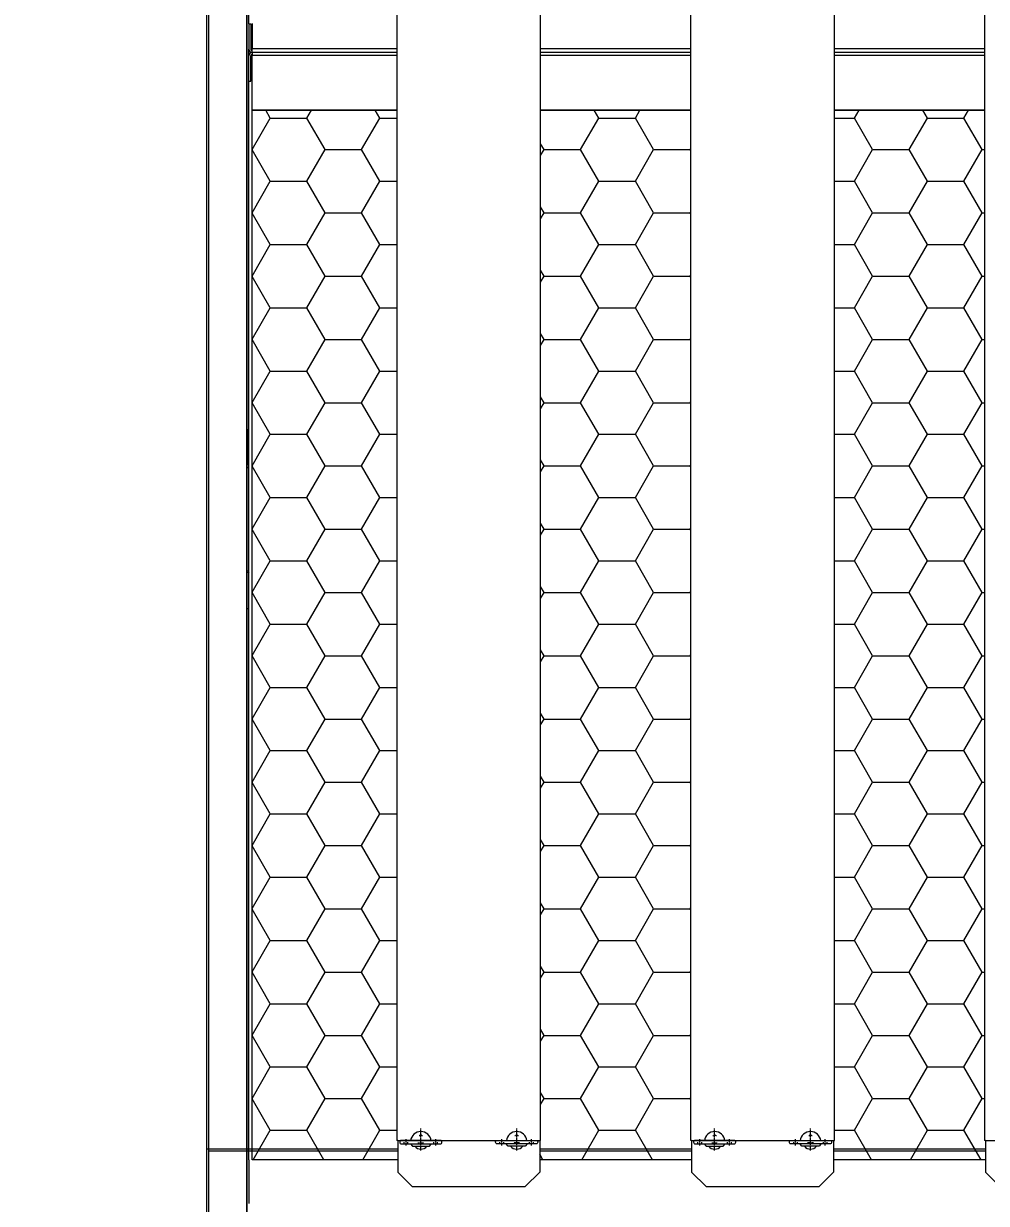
# Model space of a CAD drawing. Header units: millimetres. Extents: x -17070 to 40435, y -291348 to 29674.
# Drawn here: x 13823 to 14828, y 16967 to 18198 of the extents above; entities that cross this region are included whole.
import ezdxf

# ---------------------------------------------------------------- set-up
doc = ezdxf.new("R2010")
doc.units = ezdxf.units.MM
doc.linetypes.add('ACISOTGL', pattern=[3, 2, -1])
doc.linetypes.add('CENTER', pattern=[2, 1.25, -0.25, 0.25, -0.25])
for name, color, linetype, lineweight in [('AM_0', 7, 'Continuous', 50), ('AM_3', 6, 'ACISOTGL', 9), ('AM_7', 4, 'CENTER', 9)]:
    doc.layers.add(name, color=color, linetype=linetype, lineweight=lineweight)
doc.styles.get("Standard").update_dxf_attribs({"font": 'arial.ttf'})
doc.dimstyles.new('1.40', dxfattribs={"dimscale": 20, "dimtxt": 1.5, "dimasz": 1, "dimexe": 0.5, "dimexo": 0.5, "dimgap": 0.5, "dimtad": 1, "dimdec": 0, "dimzin": 0, "dimdsep": 46, "dimtxsty": 'Standard', "dimcen": 0, "dimclrd": 2, "dimclre": 2, "dimclrt": 3, "dimadec": 0, "dimazin": 0, "dimtfac": 1, "dimtdec": 0, "dimtmove": 0, "dimatfit": 0, "dimfxl": 1, "dimtolj": 1, "dimtzin": 0, "dimlwd": -1, "dimlwe": -1, "dimarcsym": 0})

# ---------------------------------------------------------------- blocks, each defined once
blk = doc.blocks.new('*D794')
at = {"color": 2, "transparency": 16777216}
for p, q in [((13914.4, 19461.7), (13343.7, 19461.7)), ((13353.7, 19341.7), (13353.7, 16581.7)), ((13914.4, 16461.7), (13343.7, 16461.7))]:
    blk.add_line(p, q, dxfattribs=at)
for points in [[(13333.7, 19341.7), (13373.7, 19341.7), (13353.7, 19461.7)], [(13333.7, 16581.7), (13373.7, 16581.7), (13353.7, 16461.7)]]:
    blk.add_solid(points, dxfattribs=at)
at = {"layer": 'Defpoints', "color": 0, "transparency": 16777216}
for p in [(14014.4, 19461.7), (13353.7, 16461.7), (14014.4, 16461.7)]:
    blk.add_point(p, dxfattribs=at)
at = {"color": 3, "lineweight": 5, "transparency": 16777216, "insert": (13222.2, 17961.7), "char_height": 140, "attachment_point": 5, "rotation": 90}
blk.add_mtext('\\A1;3000', dxfattribs=at)
blk = doc.blocks.new('3')
at = {"lineweight": 20}
for p, q in [((14014.4, 19461.7), (14014.4, 16461.7)), ((14016.4, 19459.7), (14016.4, 16463.7)), ((14056.4, 16461.7), (14056.4, 19461.7)), ((14214, 17032.7), (14362, 17032.7)), ((14214, 17032.7), (14214, 16999.7)), ((14362, 17032.7), (14362, 16999.7)), ((14520.6, 17032.7), (14668.6, 17032.7)), ((14520.6, 17032.7), (14520.6, 16999.7)), ((14520.6, 17032.7), (14668.6, 17032.7)), ((14668.6, 17032.7), (14668.6, 16999.7)), ((14827.2, 17032.7), (14975.2, 17032.7)), ((14827.2, 17032.7), (14827.2, 16999.7)), ((14214, 17023.7), (14014.4, 17023.7)), ((14214, 17021.7), (14016.4, 17021.7)), ((14520.6, 17023.7), (14362, 17023.7)), ((14520.6, 17021.7), (14362, 17021.7)), ((14827.2, 17023.7), (14668.6, 17023.7)), ((14827.2, 17021.7), (14668.6, 17021.7)), ((14214, 16999.7), (14229, 16984.7)), ((14362, 16999.7), (14347, 16984.7)), ((14520.6, 16999.7), (14535.6, 16984.7)), ((14668.6, 16999.7), (14653.6, 16984.7)), ((14827.2, 16999.7), (14842.2, 16984.7)), ((14229, 16984.7), (14347, 16984.7)), ((14535.6, 16984.7), (14653.6, 16984.7))]:
    blk.add_line(p, q, dxfattribs=at)
at = {"color": 7, "lineweight": 20}
for p, q in [((14014.4, 19225.2), (14014.4, 16958.3)), ((14056.4, 19225.2), (14056.4, 16958.2)), ((14058.4, 18197.7), (14058.4, 19108.7)), ((14212.9, 18171.5), (14061.9, 18171.5)), ((14212.9, 18167.7), (14061.9, 18167.7)), ((14519.5, 18171.5), (14363, 18171.5)), ((14519.5, 18167.7), (14363, 18167.7)), ((14826.1, 18171.5), (14669.6, 18171.5)), ((14826.1, 18167.7), (14669.6, 18167.7)), ((14212.9, 18164.5), (14061.9, 18164.5)), ((14519.5, 18164.5), (14363, 18164.5)), ((14826.1, 18164.5), (14669.6, 18164.5)), ((14058.4, 17012.7), (14058.4, 18137.7)), ((14061.9, 18107.9), (14212.9, 18107.9)), ((14061.9, 18107.7), (14212.9, 18107.7)), ((14363, 18107.9), (14519.5, 18107.9)), ((14363, 18107.7), (14519.5, 18107.7)), ((14669.6, 18107.9), (14826.1, 18107.9)), ((14669.6, 18107.7), (14826.1, 18107.7))]:
    blk.add_line(p, q, dxfattribs=at)
at = {"color": 0, "lineweight": 20}
for p, q in [((14212.9, 19095.7), (14212.9, 17032.7)), ((14363, 17032.7), (14363, 19095.7)), ((14519.5, 19095.7), (14519.5, 17032.7)), ((14669.6, 17032.7), (14669.6, 19095.7)), ((14826.1, 19095.7), (14826.1, 17032.7)), ((14214, 17032.7), (14213, 17032.7)), ((14362, 17032.7), (14363, 17032.7)), ((14520.6, 17032.7), (14519.6, 17032.7)), ((14668.6, 17032.7), (14669.6, 17032.7)), ((14827.2, 17032.7), (14826.2, 17032.7))]:
    blk.add_line(p, q, dxfattribs=at)
at = {"color": 7, "lineweight": 20, "ltscale": 0.001111}
for p, q in [((14058.4, 18197.7), (14060.4, 18197.7)), ((14058.4, 18137.7), (14060.4, 18137.7))]:
    blk.add_line(p, q, dxfattribs=at)
at = {"color": 7, "lineweight": 20, "ltscale": 0.014722}
for p, q in [((14058.4, 18197.7), (14058.4, 18171.2)), ((14060.4, 18197.7), (14060.4, 18171.2)), ((14058.4, 18137.7), (14058.4, 18164.2)), ((14060.4, 18137.7), (14060.4, 18164.2)), ((14058.4, 16993.7), (14058.4, 16967.2))]:
    blk.add_line(p, q, dxfattribs=at)
at = {"color": 7, "lineweight": 20, "ltscale": 0.01465}
blk.add_line((14061.9, 18197.9), (14061.9, 18171.5), dxfattribs=at)
at = {"color": 7, "lineweight": 20, "ltscale": 0.003881}
blk.add_line((14058.4, 18164.2), (14058.4, 18171.2), dxfattribs=at)
at = {"color": 7, "lineweight": 20, "ltscale": 0.002114}
blk.add_line((14061.9, 18167.7), (14061.9, 18171.5), dxfattribs=at)
at = {"color": 7, "lineweight": 20, "ltscale": 0.001775}
blk.add_line((14061.9, 18167.7), (14061.9, 18164.5), dxfattribs=at)
at = {"color": 7, "lineweight": 20, "ltscale": 0.031462}
blk.add_line((14061.9, 18107.9), (14061.9, 18164.5), dxfattribs=at)
at = {"color": 7, "lineweight": 20, "ltscale": 9.68397e-05}
blk.add_line((14061.9, 18107.7), (14061.9, 18107.9), dxfattribs=at)
at = {"color": 7, "linetype": 'Continuous', "lineweight": 20}
for p, q in [((14080.9, 18099.4), (14076.1, 18107.7)), ((14119, 18099.4), (14123.8, 18107.7)), ((14195.2, 18099.4), (14190.4, 18107.7)), ((14423.8, 18099.4), (14419, 18107.7)), ((14461.9, 18099.4), (14466.7, 18107.7)), ((14690.5, 18099.4), (14695.3, 18107.7)), ((14766.7, 18099.4), (14761.9, 18107.7)), ((14804.8, 18099.4), (14809.6, 18107.7)), ((14061.9, 18066.6), (14080.9, 18099.4)), ((14080.9, 18099.4), (14119, 18099.4)), ((14138, 18066.4), (14119, 18099.4)), ((14176.1, 18066.4), (14195.2, 18099.4)), ((14195.2, 18099.4), (14212.9, 18099.4)), ((14404.7, 18066.4), (14423.8, 18099.4)), ((14423.8, 18099.4), (14461.9, 18099.4)), ((14480.9, 18066.4), (14461.9, 18099.4)), ((14669.6, 18099.4), (14690.5, 18099.4)), ((14709.5, 18066.4), (14690.5, 18099.4)), ((14747.6, 18066.4), (14766.7, 18099.4)), ((14766.7, 18099.4), (14804.8, 18099.4)), ((14823.8, 18066.4), (14804.8, 18099.4)), ((14119, 18033.4), (14138, 18066.4)), ((14138, 18066.4), (14176.1, 18066.4)), ((14195.2, 18033.4), (14176.1, 18066.4)), ((14366.6, 18066.4), (14363, 18072.6)), ((14363, 18060.2), (14366.6, 18066.4)), ((14366.6, 18066.4), (14404.7, 18066.4)), ((14423.8, 18033.4), (14404.7, 18066.4)), ((14461.9, 18033.4), (14480.9, 18066.4)), ((14480.9, 18066.4), (14519, 18066.4)), ((14519, 18066.4), (14519.5, 18067.3)), ((14519.5, 18065.5), (14519, 18066.4)), ((14690.5, 18033.4), (14709.5, 18066.4)), ((14709.5, 18066.4), (14747.6, 18066.4)), ((14766.7, 18033.4), (14747.6, 18066.4)), ((14804.8, 18033.4), (14823.8, 18066.4)), ((14823.8, 18066.4), (14826.1, 18066.4)), ((14080.9, 18033.4), (14061.9, 18066.2)), ((14061.9, 18000.6), (14080.9, 18033.4)), ((14080.9, 18033.4), (14119, 18033.4)), ((14138, 18000.4), (14119, 18033.4)), ((14176.1, 18000.4), (14195.2, 18033.4)), ((14195.2, 18033.4), (14212.9, 18033.4)), ((14404.7, 18000.4), (14423.8, 18033.4)), ((14423.8, 18033.4), (14461.9, 18033.4)), ((14480.9, 18000.4), (14461.9, 18033.4)), ((14669.6, 18033.4), (14690.5, 18033.4)), ((14709.5, 18000.4), (14690.5, 18033.4)), ((14747.6, 18000.4), (14766.7, 18033.4)), ((14766.7, 18033.4), (14804.8, 18033.4)), ((14823.8, 18000.4), (14804.8, 18033.4)), ((14366.6, 18000.4), (14363, 18006.6)), ((14080.9, 17967.4), (14061.9, 18000.2)), ((14119, 17967.4), (14138, 18000.4)), ((14138, 18000.4), (14176.1, 18000.4)), ((14195.2, 17967.4), (14176.1, 18000.4)), ((14363, 17994.2), (14366.6, 18000.4)), ((14366.6, 18000.4), (14404.7, 18000.4)), ((14423.8, 17967.4), (14404.7, 18000.4)), ((14461.9, 17967.4), (14480.9, 18000.4)), ((14480.9, 18000.4), (14519, 18000.4)), ((14519, 18000.4), (14519.5, 18001.3)), ((14519.5, 17999.5), (14519, 18000.4)), ((14690.5, 17967.4), (14709.5, 18000.4)), ((14709.5, 18000.4), (14747.6, 18000.4)), ((14766.7, 17967.4), (14747.6, 18000.4)), ((14804.8, 17967.4), (14823.8, 18000.4)), ((14823.8, 18000.4), (14826.1, 18000.4)), ((14061.9, 17934.6), (14080.9, 17967.4)), ((14080.9, 17967.4), (14119, 17967.4)), ((14138, 17934.4), (14119, 17967.4)), ((14176.1, 17934.4), (14195.2, 17967.4)), ((14195.2, 17967.4), (14212.9, 17967.4)), ((14404.7, 17934.4), (14423.8, 17967.4)), ((14423.8, 17967.4), (14461.9, 17967.4)), ((14480.9, 17934.4), (14461.9, 17967.4)), ((14669.6, 17967.4), (14690.5, 17967.4)), ((14709.5, 17934.4), (14690.5, 17967.4)), ((14747.6, 17934.4), (14766.7, 17967.4)), ((14766.7, 17967.4), (14804.8, 17967.4)), ((14823.8, 17934.4), (14804.8, 17967.4)), ((14080.9, 17901.4), (14061.9, 17934.2)), ((14119, 17901.4), (14138, 17934.4)), ((14138, 17934.4), (14176.1, 17934.4)), ((14195.2, 17901.4), (14176.1, 17934.4)), ((14366.6, 17934.4), (14363, 17940.7)), ((14363, 17928.2), (14366.6, 17934.4)), ((14366.6, 17934.4), (14404.7, 17934.4)), ((14423.8, 17901.4), (14404.7, 17934.4)), ((14461.9, 17901.4), (14480.9, 17934.4)), ((14480.9, 17934.4), (14519, 17934.4)), ((14519, 17934.4), (14519.5, 17935.3)), ((14519.5, 17933.5), (14519, 17934.4)), ((14690.5, 17901.4), (14709.5, 17934.4)), ((14709.5, 17934.4), (14747.6, 17934.4)), ((14766.7, 17901.4), (14747.6, 17934.4)), ((14804.8, 17901.4), (14823.8, 17934.4)), ((14823.8, 17934.4), (14826.1, 17934.4)), ((14061.9, 17868.6), (14080.9, 17901.4)), ((14080.9, 17901.4), (14119, 17901.4)), ((14138, 17868.4), (14119, 17901.4)), ((14176.1, 17868.4), (14195.2, 17901.4)), ((14195.2, 17901.4), (14212.9, 17901.4)), ((14404.7, 17868.4), (14423.8, 17901.4)), ((14423.8, 17901.4), (14461.9, 17901.4)), ((14480.9, 17868.4), (14461.9, 17901.4)), ((14669.6, 17901.4), (14690.5, 17901.4)), ((14709.5, 17868.4), (14690.5, 17901.4)), ((14747.6, 17868.4), (14766.7, 17901.4)), ((14766.7, 17901.4), (14804.8, 17901.4)), ((14823.8, 17868.4), (14804.8, 17901.4)), ((14366.6, 17868.4), (14363, 17874.7)), ((14080.9, 17835.4), (14061.9, 17868.3)), ((14119, 17835.4), (14138, 17868.4)), ((14138, 17868.4), (14176.1, 17868.4)), ((14195.2, 17835.4), (14176.1, 17868.4)), ((14363, 17862.2), (14366.6, 17868.4)), ((14366.6, 17868.4), (14404.7, 17868.4)), ((14423.8, 17835.4), (14404.7, 17868.4)), ((14461.9, 17835.4), (14480.9, 17868.4)), ((14480.9, 17868.4), (14519, 17868.4)), ((14519, 17868.4), (14519.5, 17869.3)), ((14519.5, 17867.5), (14519, 17868.4)), ((14690.5, 17835.4), (14709.5, 17868.4)), ((14709.5, 17868.4), (14747.6, 17868.4)), ((14766.7, 17835.4), (14747.6, 17868.4)), ((14804.8, 17835.4), (14823.8, 17868.4)), ((14823.8, 17868.4), (14826.1, 17868.4)), ((14061.9, 17802.6), (14080.9, 17835.4)), ((14080.9, 17835.4), (14119, 17835.4)), ((14138, 17802.4), (14119, 17835.4)), ((14176.1, 17802.4), (14195.2, 17835.4)), ((14195.2, 17835.4), (14212.9, 17835.4)), ((14404.7, 17802.4), (14423.8, 17835.4)), ((14423.8, 17835.4), (14461.9, 17835.4)), ((14480.9, 17802.4), (14461.9, 17835.4)), ((14669.6, 17835.4), (14690.5, 17835.4)), ((14709.5, 17802.4), (14690.5, 17835.4)), ((14747.6, 17802.4), (14766.7, 17835.4)), ((14766.7, 17835.4), (14804.8, 17835.4)), ((14823.8, 17802.4), (14804.8, 17835.4)), ((14366.6, 17802.4), (14363, 17808.7)), ((14080.9, 17769.5), (14061.9, 17802.3)), ((14119, 17769.5), (14138, 17802.4)), ((14138, 17802.4), (14176.1, 17802.4)), ((14195.2, 17769.5), (14176.1, 17802.4)), ((14363, 17796.2), (14366.6, 17802.4)), ((14366.6, 17802.4), (14404.7, 17802.4)), ((14423.8, 17769.5), (14404.7, 17802.4)), ((14461.9, 17769.5), (14480.9, 17802.4)), ((14480.9, 17802.4), (14519, 17802.4)), ((14519, 17802.4), (14519.5, 17803.3)), ((14519.5, 17801.6), (14519, 17802.4)), ((14690.5, 17769.5), (14709.5, 17802.4)), ((14709.5, 17802.4), (14747.6, 17802.4)), ((14766.7, 17769.5), (14747.6, 17802.4)), ((14804.8, 17769.5), (14823.8, 17802.4)), ((14823.8, 17802.4), (14826.1, 17802.4)), ((14061.9, 17736.6), (14080.9, 17769.5)), ((14080.9, 17769.5), (14119, 17769.5)), ((14138, 17736.5), (14119, 17769.5)), ((14176.1, 17736.5), (14195.2, 17769.5)), ((14195.2, 17769.5), (14212.9, 17769.5)), ((14404.7, 17736.5), (14423.8, 17769.5)), ((14423.8, 17769.5), (14461.9, 17769.5)), ((14480.9, 17736.5), (14461.9, 17769.5)), ((14669.6, 17769.5), (14690.5, 17769.5)), ((14709.5, 17736.5), (14690.5, 17769.5)), ((14747.6, 17736.5), (14766.7, 17769.5)), ((14766.7, 17769.5), (14804.8, 17769.5)), ((14823.8, 17736.5), (14804.8, 17769.5)), ((14080.9, 17703.5), (14061.9, 17736.3)), ((14119, 17703.5), (14138, 17736.5)), ((14138, 17736.5), (14176.1, 17736.5)), ((14195.2, 17703.5), (14176.1, 17736.5)), ((14366.6, 17736.5), (14363, 17742.7)), ((14363, 17730.2), (14366.6, 17736.5)), ((14366.6, 17736.5), (14404.7, 17736.5)), ((14423.8, 17703.5), (14404.7, 17736.5)), ((14461.9, 17703.5), (14480.9, 17736.5)), ((14480.9, 17736.5), (14519, 17736.5)), ((14519, 17736.5), (14519.5, 17737.4)), ((14519.5, 17735.6), (14519, 17736.5)), ((14690.5, 17703.5), (14709.5, 17736.5)), ((14709.5, 17736.5), (14747.6, 17736.5)), ((14766.7, 17703.5), (14747.6, 17736.5)), ((14804.8, 17703.5), (14823.8, 17736.5)), ((14823.8, 17736.5), (14826.1, 17736.5)), ((14061.9, 17670.7), (14080.9, 17703.5)), ((14080.9, 17703.5), (14119, 17703.5)), ((14138, 17670.5), (14119, 17703.5)), ((14176.1, 17670.5), (14195.2, 17703.5)), ((14195.2, 17703.5), (14212.9, 17703.5)), ((14404.7, 17670.5), (14423.8, 17703.5)), ((14423.8, 17703.5), (14461.9, 17703.5)), ((14480.9, 17670.5), (14461.9, 17703.5)), ((14669.6, 17703.5), (14690.5, 17703.5)), ((14709.5, 17670.5), (14690.5, 17703.5)), ((14747.6, 17670.5), (14766.7, 17703.5)), ((14766.7, 17703.5), (14804.8, 17703.5)), ((14823.8, 17670.5), (14804.8, 17703.5)), ((14366.6, 17670.5), (14363, 17676.7)), ((14080.9, 17637.5), (14061.9, 17670.3)), ((14119, 17637.5), (14138, 17670.5)), ((14138, 17670.5), (14176.1, 17670.5)), ((14195.2, 17637.5), (14176.1, 17670.5)), ((14363, 17664.2), (14366.6, 17670.5)), ((14366.6, 17670.5), (14404.7, 17670.5)), ((14423.8, 17637.5), (14404.7, 17670.5)), ((14461.9, 17637.5), (14480.9, 17670.5)), ((14480.9, 17670.5), (14519, 17670.5)), ((14519, 17670.5), (14519.5, 17671.4)), ((14519.5, 17669.6), (14519, 17670.5)), ((14690.5, 17637.5), (14709.5, 17670.5)), ((14709.5, 17670.5), (14747.6, 17670.5)), ((14766.7, 17637.5), (14747.6, 17670.5)), ((14804.8, 17637.5), (14823.8, 17670.5)), ((14823.8, 17670.5), (14826.1, 17670.5)), ((14061.9, 17604.7), (14080.9, 17637.5)), ((14080.9, 17637.5), (14119, 17637.5)), ((14138, 17604.5), (14119, 17637.5)), ((14176.1, 17604.5), (14195.2, 17637.5)), ((14195.2, 17637.5), (14212.9, 17637.5)), ((14404.7, 17604.5), (14423.8, 17637.5)), ((14423.8, 17637.5), (14461.9, 17637.5)), ((14480.9, 17604.5), (14461.9, 17637.5)), ((14669.6, 17637.5), (14690.5, 17637.5)), ((14709.5, 17604.5), (14690.5, 17637.5)), ((14747.6, 17604.5), (14766.7, 17637.5)), ((14766.7, 17637.5), (14804.8, 17637.5)), ((14823.8, 17604.5), (14804.8, 17637.5)), ((14080.9, 17571.5), (14061.9, 17604.3)), ((14119, 17571.5), (14138, 17604.5)), ((14138, 17604.5), (14176.1, 17604.5)), ((14195.2, 17571.5), (14176.1, 17604.5)), ((14366.6, 17604.5), (14363, 17610.7)), ((14363, 17598.3), (14366.6, 17604.5)), ((14366.6, 17604.5), (14404.7, 17604.5)), ((14423.8, 17571.5), (14404.7, 17604.5)), ((14461.9, 17571.5), (14480.9, 17604.5)), ((14480.9, 17604.5), (14519, 17604.5)), ((14519, 17604.5), (14519.5, 17605.4)), ((14519.5, 17603.6), (14519, 17604.5)), ((14690.5, 17571.5), (14709.5, 17604.5)), ((14709.5, 17604.5), (14747.6, 17604.5)), ((14766.7, 17571.5), (14747.6, 17604.5)), ((14804.8, 17571.5), (14823.8, 17604.5)), ((14823.8, 17604.5), (14826.1, 17604.5)), ((14061.9, 17538.7), (14080.9, 17571.5)), ((14080.9, 17571.5), (14119, 17571.5)), ((14138, 17538.5), (14119, 17571.5)), ((14176.1, 17538.5), (14195.2, 17571.5)), ((14195.2, 17571.5), (14212.9, 17571.5)), ((14404.7, 17538.5), (14423.8, 17571.5)), ((14423.8, 17571.5), (14461.9, 17571.5)), ((14480.9, 17538.5), (14461.9, 17571.5)), ((14669.6, 17571.5), (14690.5, 17571.5)), ((14709.5, 17538.5), (14690.5, 17571.5)), ((14747.6, 17538.5), (14766.7, 17571.5)), ((14766.7, 17571.5), (14804.8, 17571.5)), ((14823.8, 17538.5), (14804.8, 17571.5)), ((14080.9, 17505.5), (14061.9, 17538.3)), ((14119, 17505.5), (14138, 17538.5)), ((14138, 17538.5), (14176.1, 17538.5)), ((14195.2, 17505.5), (14176.1, 17538.5)), ((14366.6, 17538.5), (14363, 17544.7)), ((14363, 17532.3), (14366.6, 17538.5)), ((14366.6, 17538.5), (14404.7, 17538.5)), ((14423.8, 17505.5), (14404.7, 17538.5)), ((14461.9, 17505.5), (14480.9, 17538.5)), ((14480.9, 17538.5), (14519, 17538.5)), ((14519, 17538.5), (14519.5, 17539.4)), ((14519.5, 17537.6), (14519, 17538.5)), ((14690.5, 17505.5), (14709.5, 17538.5)), ((14709.5, 17538.5), (14747.6, 17538.5)), ((14766.7, 17505.5), (14747.6, 17538.5)), ((14804.8, 17505.5), (14823.8, 17538.5)), ((14823.8, 17538.5), (14826.1, 17538.5)), ((14061.9, 17472.7), (14080.9, 17505.5)), ((14080.9, 17505.5), (14119, 17505.5)), ((14138, 17472.5), (14119, 17505.5)), ((14176.1, 17472.5), (14195.2, 17505.5)), ((14195.2, 17505.5), (14212.9, 17505.5)), ((14404.7, 17472.5), (14423.8, 17505.5)), ((14423.8, 17505.5), (14461.9, 17505.5)), ((14480.9, 17472.5), (14461.9, 17505.5)), ((14669.6, 17505.5), (14690.5, 17505.5)), ((14709.5, 17472.5), (14690.5, 17505.5)), ((14747.6, 17472.5), (14766.7, 17505.5)), ((14766.7, 17505.5), (14804.8, 17505.5)), ((14823.8, 17472.5), (14804.8, 17505.5)), ((14366.6, 17472.5), (14363, 17478.7)), ((14080.9, 17439.5), (14061.9, 17472.3)), ((14119, 17439.5), (14138, 17472.5)), ((14138, 17472.5), (14176.1, 17472.5)), ((14195.2, 17439.5), (14176.1, 17472.5)), ((14363, 17466.3), (14366.6, 17472.5)), ((14366.6, 17472.5), (14404.7, 17472.5)), ((14423.8, 17439.5), (14404.7, 17472.5)), ((14461.9, 17439.5), (14480.9, 17472.5)), ((14480.9, 17472.5), (14519, 17472.5)), ((14519, 17472.5), (14519.5, 17473.4)), ((14519.5, 17471.6), (14519, 17472.5)), ((14690.5, 17439.5), (14709.5, 17472.5)), ((14709.5, 17472.5), (14747.6, 17472.5)), ((14766.7, 17439.5), (14747.6, 17472.5)), ((14804.8, 17439.5), (14823.8, 17472.5)), ((14823.8, 17472.5), (14826.1, 17472.5)), ((14061.9, 17406.7), (14080.9, 17439.5)), ((14080.9, 17439.5), (14119, 17439.5)), ((14138, 17406.5), (14119, 17439.5)), ((14176.1, 17406.5), (14195.2, 17439.5)), ((14195.2, 17439.5), (14212.9, 17439.5)), ((14404.7, 17406.5), (14423.8, 17439.5)), ((14423.8, 17439.5), (14461.9, 17439.5)), ((14480.9, 17406.5), (14461.9, 17439.5)), ((14669.6, 17439.5), (14690.5, 17439.5)), ((14709.5, 17406.5), (14690.5, 17439.5)), ((14747.6, 17406.5), (14766.7, 17439.5)), ((14766.7, 17439.5), (14804.8, 17439.5)), ((14823.8, 17406.5), (14804.8, 17439.5)), ((14080.9, 17373.5), (14061.9, 17406.3)), ((14119, 17373.5), (14138, 17406.5)), ((14138, 17406.5), (14176.1, 17406.5)), ((14195.2, 17373.5), (14176.1, 17406.5)), ((14366.6, 17406.5), (14363, 17412.7)), ((14363, 17400.3), (14366.6, 17406.5)), ((14366.6, 17406.5), (14404.7, 17406.5)), ((14423.8, 17373.5), (14404.7, 17406.5)), ((14461.9, 17373.5), (14480.9, 17406.5)), ((14480.9, 17406.5), (14519, 17406.5)), ((14519, 17406.5), (14519.5, 17407.4)), ((14519.5, 17405.6), (14519, 17406.5)), ((14690.5, 17373.5), (14709.5, 17406.5)), ((14709.5, 17406.5), (14747.6, 17406.5)), ((14766.7, 17373.5), (14747.6, 17406.5)), ((14804.8, 17373.5), (14823.8, 17406.5)), ((14823.8, 17406.5), (14826.1, 17406.5)), ((14061.9, 17340.7), (14080.9, 17373.5)), ((14080.9, 17373.5), (14119, 17373.5)), ((14138, 17340.5), (14119, 17373.5)), ((14176.1, 17340.5), (14195.2, 17373.5)), ((14195.2, 17373.5), (14212.9, 17373.5)), ((14404.7, 17340.5), (14423.8, 17373.5)), ((14423.8, 17373.5), (14461.9, 17373.5)), ((14480.9, 17340.5), (14461.9, 17373.5)), ((14669.6, 17373.5), (14690.5, 17373.5)), ((14709.5, 17340.5), (14690.5, 17373.5)), ((14747.6, 17340.5), (14766.7, 17373.5)), ((14766.7, 17373.5), (14804.8, 17373.5)), ((14823.8, 17340.5), (14804.8, 17373.5)), ((14080.9, 17307.5), (14061.9, 17340.3)), ((14119, 17307.5), (14138, 17340.5)), ((14138, 17340.5), (14176.1, 17340.5)), ((14195.2, 17307.5), (14176.1, 17340.5)), ((14366.6, 17340.5), (14363, 17346.7)), ((14363, 17334.3), (14366.6, 17340.5)), ((14366.6, 17340.5), (14404.7, 17340.5)), ((14423.8, 17307.5), (14404.7, 17340.5)), ((14461.9, 17307.5), (14480.9, 17340.5)), ((14480.9, 17340.5), (14519, 17340.5)), ((14519, 17340.5), (14519.5, 17341.4)), ((14519.5, 17339.6), (14519, 17340.5)), ((14690.5, 17307.5), (14709.5, 17340.5)), ((14709.5, 17340.5), (14747.6, 17340.5)), ((14766.7, 17307.5), (14747.6, 17340.5)), ((14804.8, 17307.5), (14823.8, 17340.5)), ((14823.8, 17340.5), (14826.1, 17340.5)), ((14061.9, 17274.7), (14080.9, 17307.5)), ((14080.9, 17307.5), (14119, 17307.5)), ((14138, 17274.5), (14119, 17307.5)), ((14176.1, 17274.5), (14195.2, 17307.5)), ((14195.2, 17307.5), (14212.9, 17307.5)), ((14404.7, 17274.5), (14423.8, 17307.5)), ((14423.8, 17307.5), (14461.9, 17307.5)), ((14480.9, 17274.5), (14461.9, 17307.5)), ((14669.6, 17307.5), (14690.5, 17307.5)), ((14709.5, 17274.5), (14690.5, 17307.5)), ((14747.6, 17274.5), (14766.7, 17307.5)), ((14766.7, 17307.5), (14804.8, 17307.5)), ((14823.8, 17274.5), (14804.8, 17307.5)), ((14366.6, 17274.5), (14363, 17280.7)), ((14080.9, 17241.5), (14061.9, 17274.3)), ((14119, 17241.5), (14138, 17274.5)), ((14138, 17274.5), (14176.1, 17274.5)), ((14195.2, 17241.5), (14176.1, 17274.5)), ((14363, 17268.3), (14366.6, 17274.5)), ((14366.6, 17274.5), (14404.7, 17274.5)), ((14423.8, 17241.5), (14404.7, 17274.5)), ((14461.9, 17241.5), (14480.9, 17274.5)), ((14480.9, 17274.5), (14519, 17274.5)), ((14519, 17274.5), (14519.5, 17275.4)), ((14519.5, 17273.6), (14519, 17274.5)), ((14690.5, 17241.5), (14709.5, 17274.5)), ((14709.5, 17274.5), (14747.6, 17274.5)), ((14766.7, 17241.5), (14747.6, 17274.5)), ((14804.8, 17241.5), (14823.8, 17274.5)), ((14823.8, 17274.5), (14826.1, 17274.5)), ((14061.9, 17208.7), (14080.9, 17241.5)), ((14080.9, 17241.5), (14119, 17241.5)), ((14138, 17208.5), (14119, 17241.5)), ((14176.1, 17208.5), (14195.2, 17241.5)), ((14195.2, 17241.5), (14212.9, 17241.5)), ((14404.7, 17208.5), (14423.8, 17241.5)), ((14423.8, 17241.5), (14461.9, 17241.5)), ((14480.9, 17208.5), (14461.9, 17241.5)), ((14669.6, 17241.5), (14690.5, 17241.5)), ((14709.5, 17208.5), (14690.5, 17241.5)), ((14747.6, 17208.5), (14766.7, 17241.5)), ((14766.7, 17241.5), (14804.8, 17241.5)), ((14823.8, 17208.5), (14804.8, 17241.5)), ((14080.9, 17175.5), (14061.9, 17208.3)), ((14119, 17175.5), (14138, 17208.5)), ((14138, 17208.5), (14176.1, 17208.5)), ((14195.2, 17175.5), (14176.1, 17208.5)), ((14366.6, 17208.5), (14363, 17214.8)), ((14363, 17202.3), (14366.6, 17208.5)), ((14366.6, 17208.5), (14404.7, 17208.5)), ((14423.8, 17175.5), (14404.7, 17208.5)), ((14461.9, 17175.5), (14480.9, 17208.5)), ((14480.9, 17208.5), (14519, 17208.5)), ((14519, 17208.5), (14519.5, 17209.4)), ((14519.5, 17207.6), (14519, 17208.5)), ((14690.5, 17175.5), (14709.5, 17208.5)), ((14709.5, 17208.5), (14747.6, 17208.5)), ((14766.7, 17175.5), (14747.6, 17208.5)), ((14804.8, 17175.5), (14823.8, 17208.5)), ((14823.8, 17208.5), (14826.1, 17208.5)), ((14061.9, 17142.7), (14080.9, 17175.5)), ((14080.9, 17175.5), (14119, 17175.5)), ((14138, 17142.5), (14119, 17175.5)), ((14176.1, 17142.5), (14195.2, 17175.5)), ((14195.2, 17175.5), (14212.9, 17175.5)), ((14404.7, 17142.5), (14423.8, 17175.5)), ((14423.8, 17175.5), (14461.9, 17175.5)), ((14480.9, 17142.5), (14461.9, 17175.5)), ((14669.6, 17175.5), (14690.5, 17175.5)), ((14709.5, 17142.5), (14690.5, 17175.5)), ((14747.6, 17142.5), (14766.7, 17175.5)), ((14766.7, 17175.5), (14804.8, 17175.5)), ((14823.8, 17142.5), (14804.8, 17175.5)), ((14366.6, 17142.5), (14363, 17148.8)), ((14519, 17142.5), (14519.5, 17143.4)), ((14080.9, 17109.5), (14061.9, 17142.4)), ((14119, 17109.5), (14138, 17142.5)), ((14138, 17142.5), (14176.1, 17142.5)), ((14195.2, 17109.5), (14176.1, 17142.5)), ((14363, 17136.3), (14366.6, 17142.5)), ((14366.6, 17142.5), (14404.7, 17142.5)), ((14423.8, 17109.5), (14404.7, 17142.5)), ((14461.9, 17109.5), (14480.9, 17142.5)), ((14480.9, 17142.5), (14519, 17142.5)), ((14519.5, 17141.6), (14519, 17142.5)), ((14690.5, 17109.5), (14709.5, 17142.5)), ((14709.5, 17142.5), (14747.6, 17142.5)), ((14766.7, 17109.5), (14747.6, 17142.5)), ((14804.8, 17109.5), (14823.8, 17142.5)), ((14823.8, 17142.5), (14826.1, 17142.5)), ((14061.9, 17076.7), (14080.9, 17109.5)), ((14080.9, 17109.5), (14119, 17109.5)), ((14138, 17076.5), (14119, 17109.5)), ((14176.1, 17076.5), (14195.2, 17109.5)), ((14195.2, 17109.5), (14212.9, 17109.5)), ((14404.7, 17076.5), (14423.8, 17109.5)), ((14423.8, 17109.5), (14461.9, 17109.5)), ((14480.9, 17076.5), (14461.9, 17109.5)), ((14669.6, 17109.5), (14690.5, 17109.5)), ((14709.5, 17076.5), (14690.5, 17109.5)), ((14747.6, 17076.5), (14766.7, 17109.5)), ((14766.7, 17109.5), (14804.8, 17109.5)), ((14823.8, 17076.5), (14804.8, 17109.5)), ((14366.6, 17076.5), (14363, 17082.8)), ((14080.9, 17043.6), (14061.9, 17076.4)), ((14119, 17043.6), (14138, 17076.5)), ((14138, 17076.5), (14176.1, 17076.5)), ((14195.2, 17043.6), (14176.1, 17076.5)), ((14363, 17070.3), (14366.6, 17076.5)), ((14366.6, 17076.5), (14404.7, 17076.5)), ((14423.8, 17043.6), (14404.7, 17076.5)), ((14461.9, 17043.6), (14480.9, 17076.5)), ((14480.9, 17076.5), (14519, 17076.5)), ((14519, 17076.5), (14519.5, 17077.4)), ((14519.5, 17075.6), (14519, 17076.5)), ((14690.5, 17043.6), (14709.5, 17076.5)), ((14709.5, 17076.5), (14747.6, 17076.5)), ((14766.7, 17043.6), (14747.6, 17076.5)), ((14804.8, 17043.6), (14823.8, 17076.5)), ((14823.8, 17076.5), (14826.1, 17076.5)), ((14063.1, 17012.7), (14080.9, 17043.6)), ((14080.9, 17043.6), (14119, 17043.6)), ((14136.8, 17012.7), (14119, 17043.6)), ((14177.4, 17012.7), (14195.2, 17043.6)), ((14195.2, 17043.6), (14212.9, 17043.6)), ((14406, 17012.7), (14423.8, 17043.6)), ((14423.8, 17043.6), (14461.9, 17043.6)), ((14479.7, 17012.7), (14461.9, 17043.6)), ((14669.6, 17043.6), (14690.5, 17043.6)), ((14708.3, 17012.7), (14690.5, 17043.6)), ((14748.9, 17012.7), (14766.7, 17043.6)), ((14766.7, 17043.6), (14804.8, 17043.6)), ((14822.6, 17012.7), (14804.8, 17043.6)), ((14365.4, 17012.7), (14362, 17018.5))]:
    blk.add_line(p, q, dxfattribs=at)
at = {"color": 7, "lineweight": 20, "ltscale": 0.0205}
for p, q in [((14056.4, 17737.2), (14056.4, 17774.1)), ((14058, 17737.2), (14058, 17774.1)), ((14056.4, 17624.2), (14056.4, 17587.3)), ((14058, 17624.2), (14058, 17587.3))]:
    blk.add_line(p, q, dxfattribs=at)
at = {"color": 7, "lineweight": 20, "ltscale": 0.000888889}
for p, q in [((14058, 17774.1), (14056.4, 17774.1)), ((14058, 17587.3), (14056.4, 17587.3))]:
    blk.add_line(p, q, dxfattribs=at)
at = {"color": 7, "lineweight": 20, "ltscale": 2.2081e-05}
blk.add_line((14056.4, 17501.1), (14056.4, 17501.1), dxfattribs=at)
at = {"color": 7, "lineweight": 20, "ltscale": 2.02333e-05}
blk.add_line((14056.4, 17501.1), (14056.4, 17501.1), dxfattribs=at)
at = {"color": 7, "lineweight": 20, "ltscale": 5.84012e-06}
blk.add_line((14056.4, 17501.1), (14056.4, 17501.1), dxfattribs=at)
at = {"color": 7, "lineweight": 20, "ltscale": 0.010555}
blk.add_line((14058.4, 17012.7), (14058.4, 16993.7), dxfattribs=at)
at = {"color": 0, "lineweight": 20}
for points in [[(14214, 17012.7), (14061.9, 17012.7), (14061.9, 18107.7), (14212.9, 18107.7)], [(14363, 18107.7), (14519.5, 18107.7)], [(14669.6, 18107.7), (14826.1, 18107.7)], [(14520.6, 17012.7), (14362, 17012.7)], [(14827.2, 17012.7), (14668.6, 17012.7)]]:
    blk.add_lwpolyline(points, dxfattribs=at)
at = {"color": 7, "linetype": 'Continuous', "lineweight": 20}
for points in [[(14216, 17031, 0.414214), (14217.6, 17029.4), (14258.4, 17029.4, 0.414214), (14260, 17031), (14260, 17031.8, 0.414214), (14259.1, 17032.7), (14216.9, 17032.7, 0.414214), (14216, 17031.8)], [(14360, 17031, -0.414214), (14358.4, 17029.4), (14317.6, 17029.4, -0.414214), (14316, 17031), (14316, 17031.8, -0.414214), (14316.9, 17032.7), (14359.1, 17032.7, -0.414214), (14360, 17031.8)], [(14522.6, 17031, 0.414214), (14524.2, 17029.4), (14565, 17029.4, 0.414214), (14566.6, 17031), (14566.6, 17031.8, 0.414214), (14565.7, 17032.7), (14523.5, 17032.7, 0.414214), (14522.6, 17031.8)], [(14666.6, 17031, -0.414214), (14665, 17029.4), (14624.2, 17029.4, -0.414214), (14622.6, 17031), (14622.6, 17031.8, -0.414214), (14623.5, 17032.7), (14665.7, 17032.7, -0.414214), (14666.6, 17031.8)]]:
    blk.add_lwpolyline(points, format="xyb", close=True, dxfattribs=at)
at = {"color": 7, "lineweight": 20}
for centre, radius, start, end in [((14061.9, 18171.2), 3.5, 180, 270), ((14061.9, 18164.2), 3.5, 90, 180), ((14061.9, 18171.2), 1.5, 180, 270), ((14061.9, 18164.2), 1.5, 90, 180), ((14059.5, 17737.2), 3.1, 180, 249.2164), ((14059.5, 17737.2), 1.5, 180, 222.8336), ((14059.5, 17624.2), 3.1, 110.7836, 180), ((14059.5, 17624.2), 1.5, 137.1665, 180), ((14053.3, 17320.6), 3.1, 0, 0.6302)]:
    blk.add_arc(centre, radius, start, end, dxfattribs=at)
at = {"layer": 'AM_0', "lineweight": 20}
for points in [[(14226.8, 17029.4, -0.228571), (14227.2, 17029.2), (14228.8, 17027.2, 0.228571), (14229.6, 17026.8), (14246.4, 17026.8, 0.228571), (14247.3, 17027.2), (14248.9, 17029.2, -0.228571), (14249.3, 17029.4)], [(14349.3, 17029.4, 0.228571), (14348.9, 17029.2), (14347.3, 17027.2, -0.228571), (14346.4, 17026.8), (14329.6, 17026.8, -0.228571), (14328.8, 17027.2), (14327.2, 17029.2, 0.228571), (14326.8, 17029.4)], [(14533.4, 17029.4, -0.228571), (14533.8, 17029.2), (14535.4, 17027.2, 0.228571), (14536.2, 17026.8), (14553, 17026.8, 0.228571), (14553.9, 17027.2), (14555.5, 17029.2, -0.228571), (14555.9, 17029.4)], [(14655.9, 17029.4, 0.228571), (14655.5, 17029.2), (14653.9, 17027.2, -0.228571), (14653, 17026.8), (14636.2, 17026.8, -0.228571), (14635.4, 17027.2), (14633.8, 17029.2, 0.228571), (14633.4, 17029.4)]]:
    blk.add_lwpolyline(points, format="xyb", dxfattribs=at)
for centre, radius, start, end in [((14238, 17031.4), 10.8, 6.7772, 173.2228), ((14338, 17031.4), 10.8, 6.7772, 173.2228), ((14544.6, 17031.4), 10.8, 6.7772, 173.2228), ((14644.6, 17031.4), 10.8, 6.7772, 173.2228), ((14238, 17031.7), 7.94, 217.5497, 322.4503), ((14338, 17031.7), 7.94, 217.5497, 322.4503), ((14544.6, 17031.7), 7.94, 217.5497, 322.4503), ((14644.6, 17031.7), 7.94, 217.5497, 322.4503)]:
    blk.add_arc(centre, radius, start, end, dxfattribs=at)
at = {"layer": 'AM_3', "lineweight": 20}
for p, q in [((14220.5, 17029.1), (14220.5, 17032.7)), ((14224.5, 17029.1), (14224.5, 17032.7)), ((14237.8, 17038), (14237.8, 17039.2)), ((14238.3, 17038), (14238.3, 17039.2)), ((14251.5, 17029.1), (14251.5, 17032.7)), ((14255.5, 17029.1), (14255.5, 17032.7)), ((14320.5, 17029.1), (14320.5, 17032.7)), ((14324.5, 17029.1), (14324.5, 17032.7)), ((14337.8, 17038), (14337.8, 17039.2)), ((14338.3, 17038), (14338.3, 17039.2)), ((14351.5, 17029.1), (14351.5, 17032.7)), ((14355.5, 17029.1), (14355.5, 17032.7)), ((14527.1, 17029.1), (14527.1, 17032.7)), ((14531.1, 17029.1), (14531.1, 17032.7)), ((14544.4, 17038), (14544.4, 17039.2)), ((14544.9, 17038), (14544.9, 17039.2)), ((14558.1, 17029.1), (14558.1, 17032.7)), ((14562.1, 17029.1), (14562.1, 17032.7)), ((14627.1, 17029.1), (14627.1, 17032.7)), ((14631.1, 17029.1), (14631.1, 17032.7)), ((14644.4, 17038), (14644.4, 17039.2)), ((14644.9, 17038), (14644.9, 17039.2)), ((14658.1, 17029.1), (14658.1, 17032.7)), ((14662.1, 17029.1), (14662.1, 17032.7))]:
    blk.add_line(p, q, dxfattribs=at)
for centre in [(14238, 17028.4), (14338, 17028.4), (14544.6, 17028.4), (14644.6, 17028.4)]:
    blk.add_arc(centre, 9.57, 78.69, 101.31, dxfattribs=at)
at = {"layer": 'AM_7', "lineweight": 20}
for p, q in [((14238, 17022.3), (14238, 17045.4)), ((14338, 17022.3), (14338, 17045.4)), ((14544.6, 17022.3), (14544.6, 17045.4)), ((14644.6, 17022.3), (14644.6, 17045.4)), ((14222.5, 17027.5), (14222.5, 17034.3)), ((14253.5, 17027.5), (14253.5, 17034.3)), ((14322.5, 17027.5), (14322.5, 17034.3)), ((14353.5, 17027.5), (14353.5, 17034.3)), ((14529.1, 17027.5), (14529.1, 17034.3)), ((14560.1, 17027.5), (14560.1, 17034.3)), ((14629.1, 17027.5), (14629.1, 17034.3)), ((14660.1, 17027.5), (14660.1, 17034.3)), ((14235, 17030.5), (14241.1, 17030.5)), ((14341.1, 17030.5), (14335, 17030.5)), ((14541.6, 17030.5), (14547.7, 17030.5)), ((14647.7, 17030.5), (14641.6, 17030.5))]:
    blk.add_line(p, q, dxfattribs=at)

msp = doc.modelspace()

# ---------------------------------------------------------------- block references
msp.add_blockref('3', (0, 0))

# ---------------------------------------------------------------- dimensions: what is measured, and where the dimension line sits
at = {"lineweight": 5}
dim = msp.add_linear_dim(base=(13353.7, 16461.7), p1=(14014.4, 19461.7), p2=(14014.4, 16461.7), angle=90, dimstyle='1.40', override={"dimtxt": 7, "dimasz": 6, "dimexo": 5, "dimgap": 3}, dxfattribs=at)
dim.commit()
dim.dimension.update_dxf_attribs({"geometry": '*D794', "text_midpoint": (13222.2, 17961.7)})

doc.saveas('drawing.dxf')
